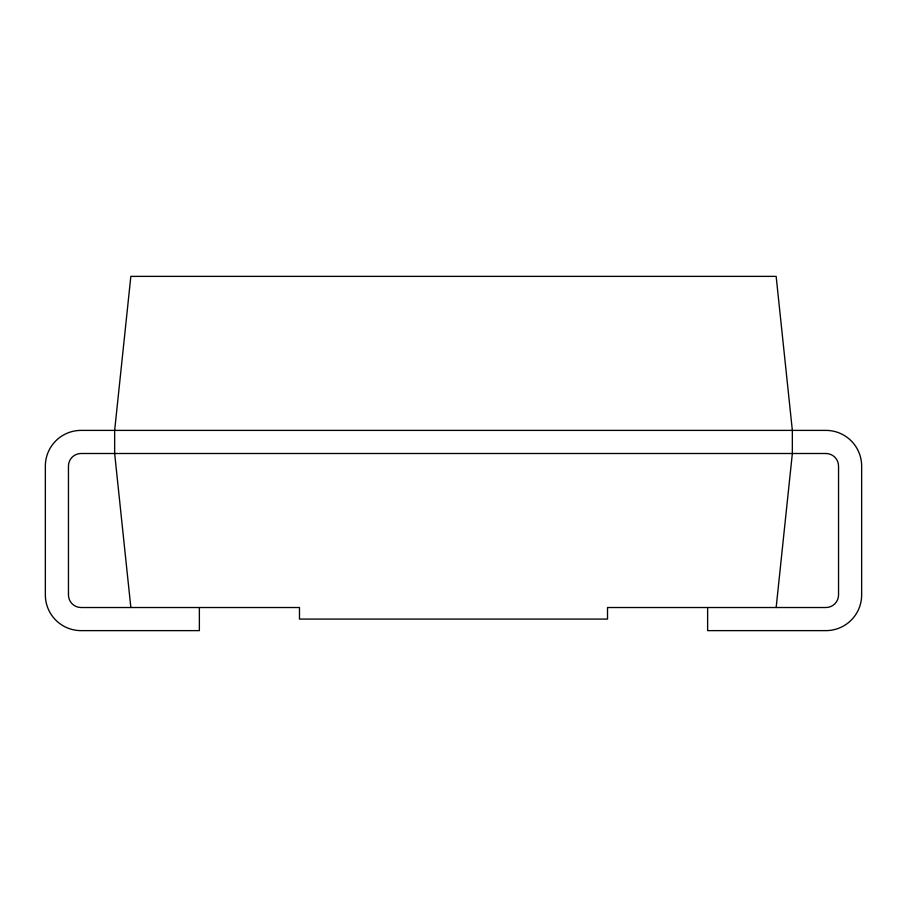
<?xml version="1.0" encoding="UTF-8"?>
<svg xmlns="http://www.w3.org/2000/svg" width="907" height="907" viewBox="0 0 907 907"><rect width="100%" height="100%" fill="white"/><g stroke="black" fill="none" stroke-linecap="round" stroke-linejoin="round"><path stroke-width="1.36" d="M776.154 607.52L792.344 453.5L792.344 430.394L776.154 276.374L130.846 276.374L114.656 430.394L114.656 453.5L130.846 607.52M707.63 607.52L707.63 630.626L825.937 630.626A35.713 35.713 0 0 0 861.65 594.901L861.65 466.119A35.713 35.713 0 0 0 825.937 430.394L81.063 430.394A35.713 35.713 0 0 0 45.35 466.119L45.35 594.901A35.713 35.713 0 0 0 81.063 630.626L199.37 630.626L199.37 607.52M825.937 453.5L81.063 453.5A12.619 12.619 0 0 0 68.456 466.119L68.456 594.901A12.619 12.619 0 0 0 81.063 607.52L299.48 607.52L299.48 619.073L607.52 619.073L607.52 607.52L825.937 607.52A12.619 12.619 0 0 0 838.544 594.901L838.544 466.119A12.619 12.619 0 0 0 825.937 453.5"/></g></svg>
